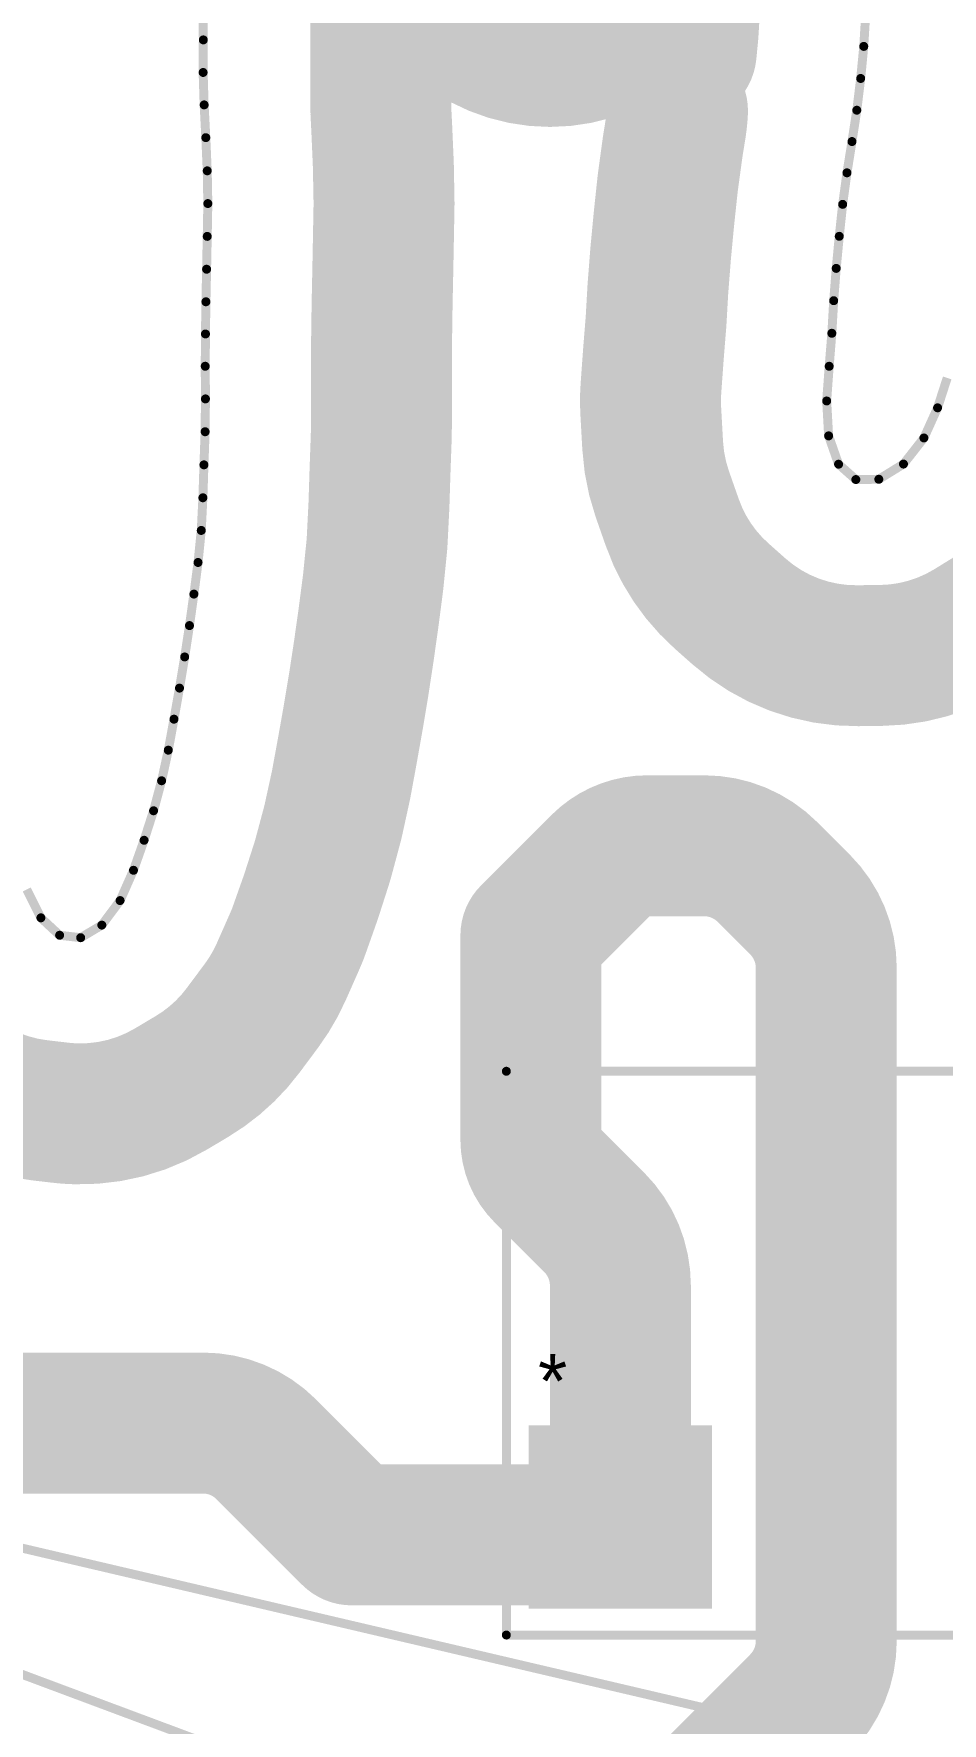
# Model space of a CAD drawing. Header units: inches. Extents: x 16 to 269, y 21 to 202.
# Drawn here: x 96.13 to 121.91, y 88.38 to 136.33 of the extents above; entities that cross this region are included whole.
import ezdxf

# ---------------------------------------------------------------- set-up
doc = ezdxf.new("R2010")
doc.units = ezdxf.units.IN
for name, color, linetype in [('B-Adhes', 7, 'Continuous'), ('B-CrtYd', 9, 'Continuous'), ('B-Cu', 76, 'Continuous'), ('B-Mask', 90, 'Continuous'), ('B-Paste', 9, 'Continuous'), ('B-SilkS', 6, 'Continuous'), ('Bottom Solder', 6, 'Continuous'), ('Cmts-User', 9, 'Continuous'), ('Dwgs-User', 9, 'Continuous'), ('Eco1-User', 9, 'Continuous'), ('Eco2-User', 9, 'Continuous'), ('Edge-Cuts', 9, 'Continuous'), ('F-Adhes', 2, 'Continuous'), ('F-CrtYd', 5, 'Continuous'), ('F-Cu', 1, 'Continuous'), ('F-Mask', 16, 'Continuous'), ('F-Paste', 136, 'Continuous'), ('F-SilkS', 130, 'Continuous'), ('Margin', 9, 'Continuous'), ('Multi-Layer', 9, 'Continuous'), ('Top Overlay', 2, 'Continuous'), ('Top Solder', 216, 'Continuous')]:
    doc.layers.add(name, color=color, linetype=linetype)
doc.styles.add('Arial', font='', dxfattribs={"height": 0.2})
doc.styles.get('Arial').set_extended_font_data('Arial')

msp = doc.modelspace()

# ---------------------------------------------------------------- hatches: boundary and pattern name
at = {"layer": 'B-Adhes'}
msp.add_hatch(color=7, dxfattribs=at).paths.add_polyline_path([(110.27599992, 96.73400007999999), (115.27600008, 96.73400007999999), (115.27600008, 91.73399992), (110.27599992, 91.73399992)])
at = {"layer": 'B-CrtYd'}
msp.add_hatch(color=7, dxfattribs=at).paths.add_polyline_path([(110.27599992, 96.73400007999999), (115.27600008, 96.73400007999999), (115.27600008, 91.73399992), (110.27599992, 91.73399992)])
at = {"layer": 'B-Cu'}
msp.add_hatch(color=7, dxfattribs=at).paths.add_polyline_path([(110.27599992, 96.73400007999999), (115.27600008, 96.73400007999999), (115.27600008, 91.73399992), (110.27599992, 91.73399992)])
at = {"layer": 'B-Mask'}
msp.add_hatch(color=7, dxfattribs=at).paths.add_polyline_path([(110.27599992, 96.73400007999999), (115.27600008, 96.73400007999999), (115.27600008, 91.73399992), (110.27599992, 91.73399992)])
at = {"layer": 'B-Paste'}
msp.add_hatch(color=7, dxfattribs=at).paths.add_polyline_path([(110.27599992, 96.73400007999999), (115.27600008, 96.73400007999999), (115.27600008, 91.73399992), (110.27599992, 91.73399992)])
at = {"layer": 'B-SilkS'}
msp.add_hatch(color=7, dxfattribs=at).paths.add_polyline_path([(110.27599992, 96.73400007999999), (115.27600008, 96.73400007999999), (115.27600008, 91.73399992), (110.27599992, 91.73399992)])
at = {"layer": 'Bottom Solder'}
msp.add_hatch(color=6, dxfattribs=at).paths.add_polyline_path([(110.17439992, 96.83560007999999), (115.37760008, 96.83560007999999), (115.37760008, 91.63239992), (110.17439992, 91.63239992)])
at = {"layer": 'Cmts-User'}
msp.add_hatch(color=7, dxfattribs=at).paths.add_polyline_path([(110.27599992, 96.73400007999999), (115.27600008, 96.73400007999999), (115.27600008, 91.73399992), (110.27599992, 91.73399992)])
at = {"layer": 'Dwgs-User'}
msp.add_hatch(color=7, dxfattribs=at).paths.add_polyline_path([(110.27599992, 96.73400007999999), (115.27600008, 96.73400007999999), (115.27600008, 91.73399992), (110.27599992, 91.73399992)])
at = {"layer": 'Eco1-User'}
msp.add_hatch(color=7, dxfattribs=at).paths.add_polyline_path([(110.27599992, 96.73400007999999), (115.27600008, 96.73400007999999), (115.27600008, 91.73399992), (110.27599992, 91.73399992)])
at = {"layer": 'Eco2-User'}
msp.add_hatch(color=7, dxfattribs=at).paths.add_polyline_path([(110.27599992, 96.73400007999999), (115.27600008, 96.73400007999999), (115.27600008, 91.73399992), (110.27599992, 91.73399992)])
at = {"layer": 'Edge-Cuts'}
msp.add_hatch(color=7, dxfattribs=at).paths.add_polyline_path([(110.27599992, 96.73400007999999), (115.27600008, 96.73400007999999), (115.27600008, 91.73399992), (110.27599992, 91.73399992)])
at = {"layer": 'F-Adhes'}
msp.add_hatch(color=7, dxfattribs=at).paths.add_polyline_path([(110.27599992, 96.73400007999999), (115.27600008, 96.73400007999999), (115.27600008, 91.73399992), (110.27599992, 91.73399992)])
at = {"layer": 'F-CrtYd'}
msp.add_hatch(color=7, dxfattribs=at).paths.add_polyline_path([(110.27599992, 96.73400007999999), (115.27600008, 96.73400007999999), (115.27600008, 91.73399992), (110.27599992, 91.73399992)])
at = {"layer": 'F-Cu'}
msp.add_hatch(color=7, dxfattribs=at).paths.add_polyline_path([(110.27599992, 96.73400007999999), (115.27600008, 96.73400007999999), (115.27600008, 91.73399992), (110.27599992, 91.73399992)])
at = {"layer": 'F-Mask'}
msp.add_hatch(color=7, dxfattribs=at).paths.add_polyline_path([(110.27599992, 96.73400007999999), (115.27600008, 96.73400007999999), (115.27600008, 91.73399992), (110.27599992, 91.73399992)])
at = {"layer": 'F-Paste'}
msp.add_hatch(color=7, dxfattribs=at).paths.add_polyline_path([(110.27599992, 96.73400007999999), (115.27600008, 96.73400007999999), (115.27600008, 91.73399992), (110.27599992, 91.73399992)])
at = {"layer": 'F-SilkS'}
msp.add_hatch(color=7, dxfattribs=at).paths.add_polyline_path([(110.27599992, 96.73400007999999), (115.27600008, 96.73400007999999), (115.27600008, 91.73399992), (110.27599992, 91.73399992)])
at = {"layer": 'Margin'}
msp.add_hatch(color=9, dxfattribs=at).paths.add_polyline_path([(110.27599992, 96.73400007999999), (115.27600008, 96.73400007999999), (115.27600008, 91.73399992), (110.27599992, 91.73399992)])
at = {"layer": 'Multi-Layer'}
msp.add_hatch(color=9, dxfattribs=at).paths.add_polyline_path([(110.27599992, 96.73400007999999), (115.27600008, 96.73400007999999), (115.27600008, 91.73399992), (110.27599992, 91.73399992)])
at = {"layer": 'Top Solder'}
msp.add_hatch(color=216, dxfattribs=at).paths.add_polyline_path([(110.17439992, 96.83560007999999), (115.37760008, 96.83560007999999), (115.37760008, 91.63239992), (110.17439992, 91.63239992)])

# ---------------------------------------------------------------- linework, layer by layer
at = {"layer": 'Dwgs-User', "const_width": 0.254}
for points in [[(109.53999936, 106.88405852), (133.53999962, 106.88405852)], [(109.53999936, 90.8840575), (109.53999936, 106.88405852)], [(70.03999962, 99.38405827999999), (107.54000082, 85.38405834)], [(70.03999962, 99.38405827999999), (125.54000038, 86.38405633999999)], [(109.53999936, 90.8840575), (133.53999962, 90.8840575)]]:
    msp.add_lwpolyline(points, dxfattribs=at)
at = {"layer": 'Dwgs-User', "const_width": 0.127}
for points in [[(109.47649936, 106.88405852, 1), (109.60349936, 106.88405852, 1)], [(109.47649936, 106.88405852, 1), (109.60349936, 106.88405852, 1)], [(109.47649936, 90.8840575, 1), (109.60349936, 90.8840575, 1)], [(109.47649936, 90.8840575, 1), (109.60349936, 90.8840575, 1)]]:
    msp.add_lwpolyline(points, format="xyb", close=True, dxfattribs=at)
at = {"layer": 'Edge-Cuts', "const_width": 0.254}
for points in [[(100.936044, 137.07114572), (100.94047884, 136.15477722)], [(119.68211268, 135.97026146), (119.7371113, 136.89372672)], [(100.9348629, 135.2304255), (100.94047884, 136.15477722)], [(119.59488146, 135.0603979), (119.68211268, 135.97026146)], [(100.9348629, 135.2304255), (100.96383922, 134.31021144)], [(119.48488168, 134.1597012), (119.59488146, 135.0603979)], [(100.96383922, 134.31021144), (101.01085716, 133.38083306)], [(119.34827032, 133.26994682), (119.48488168, 134.1597012)], [(101.01085716, 133.38083306), (101.05136762, 132.43933126)], [(119.20544612, 132.38285182), (119.34827032, 133.26994682)], [(101.05136762, 132.43933126), (101.0685177, 131.51024752)], [(119.08332292, 131.48718432), (119.20544612, 132.38285182)], [(101.05136762, 130.57879904), (101.0685177, 131.51024752)], [(118.98692738, 130.58086914), (119.08332292, 131.48718432)], [(101.03362572, 129.64616946), (101.05136762, 130.57879904)], [(118.90058262, 129.6704163), (118.98692738, 130.58086914)], [(101.01440554, 128.72240702), (101.03362572, 129.64616946)], [(118.8290232, 128.75375062), (118.90058262, 129.6704163)], [(101.00109848, 127.80870044), (101.01440554, 128.72240702)], [(118.77638932, 127.82910426), (118.8290232, 128.75375062)], [(100.99488818, 126.89262912), (101.00109848, 127.80870044)], [(118.70098688, 126.89233448), (118.77638932, 127.82910426)], [(100.99488818, 126.89262912), (101.00080384, 125.9662073)], [(118.62972464, 125.90795494), (118.70098688, 126.89233448)], [(121.7765408, 125.71338586), (122.05035788, 126.56203796)], [(100.99163698, 125.034167), (101.00080384, 125.9662073)], [(118.62972464, 125.90795494), (118.6850179, 124.91677582)], [(121.38947274, 124.85763446), (121.7765408, 125.71338586)], [(100.9579261, 124.09414348), (100.99163698, 125.034167)], [(118.6850179, 124.91677582), (118.9668182, 124.11277184)], [(120.80872206, 124.1166174), (121.38947274, 124.85763446)], [(100.92835796, 123.16003308), (100.9579261, 124.09414348)], [(118.9668182, 124.11277184), (119.45708646, 123.67750474)], [(120.10910192, 123.68519332), (120.80872206, 124.1166174)], [(119.45708646, 123.67750474), (120.10910192, 123.68519332)], [(100.88222902, 122.23301944), (100.92835796, 123.16003308)], [(100.79056042, 121.3246367), (100.88222902, 122.23301944)], [(100.67346388, 120.42689656), (100.79056042, 121.3246367)], [(100.54749766, 119.53300198), (100.67346388, 120.42689656)], [(100.41177276, 118.64295042), (100.54749766, 119.53300198)], [(100.26421908, 117.75763088), (100.41177276, 118.64295042)], [(100.10779572, 116.87645154), (100.26421908, 117.75763088)], [(99.94663779999999, 115.99675048), (100.10779572, 116.87645154)], [(99.75680073999999, 115.12917284), (99.94663779999999, 115.99675048)], [(99.52852078, 114.27756164), (99.75680073999999, 115.12917284)], [(99.25943826, 113.43984932), (99.52852078, 114.27756164)], [(98.95841777999999, 112.58794348), (99.25943826, 113.43984932)], [(98.57814929999999, 111.72805442), (98.95841777999999, 112.58794348)], [(95.92899025999999, 112.04208478), (96.33025183999999, 111.23867516)], [(98.06038299999999, 111.0322773), (98.57814929999999, 111.72805442)], [(96.33025183999999, 111.23867516), (96.86250883999999, 110.7442667)], [(96.86250883999999, 110.7442667), (97.46011496, 110.67477738)], [(97.46011496, 110.67477738), (98.06038299999999, 111.0322773)]]:
    msp.add_lwpolyline(points, dxfattribs=at)
at = {"layer": 'Edge-Cuts', "const_width": 0.127}
for points in [[(100.87697884, 136.15477722, 1), (101.00397884, 136.15477722, 1)], [(100.87697884, 136.15477722, 1), (101.00397884, 136.15477722, 1)], [(119.61861268, 135.97026146, 1), (119.74561268, 135.97026146, 1)], [(119.61861268, 135.97026146, 1), (119.74561268, 135.97026146, 1)], [(100.8713629, 135.2304255, 1), (100.9983629, 135.2304255, 1)], [(100.8713629, 135.2304255, 1), (100.9983629, 135.2304255, 1)], [(119.53138146, 135.0603979, 1), (119.65838146, 135.0603979, 1)], [(119.53138146, 135.0603979, 1), (119.65838146, 135.0603979, 1)], [(100.90033922, 134.31021144, 1), (101.02733922, 134.31021144, 1)], [(100.90033922, 134.31021144, 1), (101.02733922, 134.31021144, 1)], [(119.42138168, 134.1597012, 1), (119.54838168, 134.1597012, 1)], [(119.42138168, 134.1597012, 1), (119.54838168, 134.1597012, 1)], [(100.94735716, 133.38083306, 1), (101.07435716, 133.38083306, 1)], [(100.94735716, 133.38083306, 1), (101.07435716, 133.38083306, 1)], [(119.28477032, 133.26994682, 1), (119.41177032, 133.26994682, 1)], [(119.28477032, 133.26994682, 1), (119.41177032, 133.26994682, 1)], [(100.98786762, 132.43933126, 1), (101.11486762, 132.43933126, 1)], [(100.98786762, 132.43933126, 1), (101.11486762, 132.43933126, 1)], [(119.14194612, 132.38285182, 1), (119.26894612, 132.38285182, 1)], [(119.14194612, 132.38285182, 1), (119.26894612, 132.38285182, 1)], [(101.0050177, 131.51024752, 1), (101.1320177, 131.51024752, 1)], [(101.0050177, 131.51024752, 1), (101.1320177, 131.51024752, 1)], [(119.01982292, 131.48718432, 1), (119.14682292, 131.48718432, 1)], [(119.01982292, 131.48718432, 1), (119.14682292, 131.48718432, 1)], [(100.98786762, 130.57879904, 1), (101.11486762, 130.57879904, 1)], [(100.98786762, 130.57879904, 1), (101.11486762, 130.57879904, 1)], [(118.92342738, 130.58086914, 1), (119.05042738, 130.58086914, 1)], [(118.92342738, 130.58086914, 1), (119.05042738, 130.58086914, 1)], [(100.97012572, 129.64616946, 1), (101.09712572, 129.64616946, 1)], [(100.97012572, 129.64616946, 1), (101.09712572, 129.64616946, 1)], [(118.83708262, 129.6704163, 1), (118.96408262, 129.6704163, 1)], [(118.83708262, 129.6704163, 1), (118.96408262, 129.6704163, 1)], [(100.95090554, 128.72240702, 1), (101.07790554, 128.72240702, 1)], [(100.95090554, 128.72240702, 1), (101.07790554, 128.72240702, 1)], [(118.7655232, 128.75375062, 1), (118.8925232, 128.75375062, 1)], [(118.7655232, 128.75375062, 1), (118.8925232, 128.75375062, 1)], [(100.93759848, 127.80870044, 1), (101.06459848, 127.80870044, 1)], [(100.93759848, 127.80870044, 1), (101.06459848, 127.80870044, 1)], [(118.71288932, 127.82910426, 1), (118.83988932, 127.82910426, 1)], [(118.71288932, 127.82910426, 1), (118.83988932, 127.82910426, 1)], [(100.93138818, 126.89262912, 1), (101.05838818, 126.89262912, 1)], [(100.93138818, 126.89262912, 1), (101.05838818, 126.89262912, 1)], [(118.63748688, 126.89233448, 1), (118.76448688, 126.89233448, 1)], [(118.63748688, 126.89233448, 1), (118.76448688, 126.89233448, 1)], [(100.93730384, 125.9662073, 1), (101.06430384, 125.9662073, 1)], [(100.93730384, 125.9662073, 1), (101.06430384, 125.9662073, 1)], [(118.56622464, 125.90795494, 1), (118.69322464, 125.90795494, 1)], [(118.56622464, 125.90795494, 1), (118.69322464, 125.90795494, 1)], [(121.7130408, 125.71338586, 1), (121.8400408, 125.71338586, 1)], [(121.7130408, 125.71338586, 1), (121.8400408, 125.71338586, 1)], [(100.92813698, 125.034167, 1), (101.05513698, 125.034167, 1)], [(100.92813698, 125.034167, 1), (101.05513698, 125.034167, 1)], [(118.6215179, 124.91677582, 1), (118.7485179, 124.91677582, 1)], [(118.6215179, 124.91677582, 1), (118.7485179, 124.91677582, 1)], [(121.32597274, 124.85763446, 1), (121.45297274, 124.85763446, 1)], [(121.32597274, 124.85763446, 1), (121.45297274, 124.85763446, 1)], [(100.8944261, 124.09414348, 1), (101.0214261, 124.09414348, 1)], [(100.8944261, 124.09414348, 1), (101.0214261, 124.09414348, 1)], [(118.9033182, 124.11277184, 1), (119.0303182, 124.11277184, 1)], [(118.9033182, 124.11277184, 1), (119.0303182, 124.11277184, 1)], [(120.74522206, 124.1166174, 1), (120.87222206, 124.1166174, 1)], [(120.74522206, 124.1166174, 1), (120.87222206, 124.1166174, 1)], [(119.39358646, 123.67750474, 1), (119.52058646, 123.67750474, 1)], [(119.39358646, 123.67750474, 1), (119.52058646, 123.67750474, 1)], [(120.04560192, 123.68519332, 1), (120.17260192, 123.68519332, 1)], [(120.04560192, 123.68519332, 1), (120.17260192, 123.68519332, 1)], [(100.86485796, 123.16003308, 1), (100.99185796, 123.16003308, 1)], [(100.86485796, 123.16003308, 1), (100.99185796, 123.16003308, 1)], [(100.81872902, 122.23301944, 1), (100.94572902, 122.23301944, 1)], [(100.81872902, 122.23301944, 1), (100.94572902, 122.23301944, 1)], [(100.72706042, 121.3246367, 1), (100.85406042, 121.3246367, 1)], [(100.72706042, 121.3246367, 1), (100.85406042, 121.3246367, 1)], [(100.60996388, 120.42689656, 1), (100.73696388, 120.42689656, 1)], [(100.60996388, 120.42689656, 1), (100.73696388, 120.42689656, 1)], [(100.48399766, 119.53300198, 1), (100.61099766, 119.53300198, 1)], [(100.48399766, 119.53300198, 1), (100.61099766, 119.53300198, 1)], [(100.34827276, 118.64295042, 1), (100.47527276, 118.64295042, 1)], [(100.34827276, 118.64295042, 1), (100.47527276, 118.64295042, 1)], [(100.20071908, 117.75763088, 1), (100.32771908, 117.75763088, 1)], [(100.20071908, 117.75763088, 1), (100.32771908, 117.75763088, 1)], [(100.04429572, 116.87645154, 1), (100.17129572, 116.87645154, 1)], [(100.04429572, 116.87645154, 1), (100.17129572, 116.87645154, 1)], [(99.8831378, 115.99675048, 1), (100.0101378, 115.99675048, 1)], [(99.8831378, 115.99675048, 1), (100.0101378, 115.99675048, 1)], [(99.69330074, 115.12917284, 1), (99.82030074, 115.12917284, 1)], [(99.69330074, 115.12917284, 1), (99.82030074, 115.12917284, 1)], [(99.46502077999999, 114.27756164, 1), (99.59202077999998, 114.27756164, 1)], [(99.46502077999999, 114.27756164, 1), (99.59202077999998, 114.27756164, 1)], [(99.19593825999999, 113.43984932, 1), (99.32293826, 113.43984932, 1)], [(99.19593825999999, 113.43984932, 1), (99.32293826, 113.43984932, 1)], [(98.89491778, 112.58794348, 1), (99.02191778, 112.58794348, 1)], [(98.89491778, 112.58794348, 1), (99.02191778, 112.58794348, 1)], [(98.51464929999999, 111.72805442, 1), (98.6416493, 111.72805442, 1)], [(98.51464929999999, 111.72805442, 1), (98.6416493, 111.72805442, 1)], [(96.26675184, 111.23867516, 1), (96.39375184, 111.23867516, 1)], [(96.26675184, 111.23867516, 1), (96.39375184, 111.23867516, 1)], [(96.79900883999998, 110.7442667, 1), (96.92600884, 110.7442667, 1)], [(96.79900883999998, 110.7442667, 1), (96.92600884, 110.7442667, 1)], [(97.39661496, 110.67477738, 1), (97.52361495999999, 110.67477738, 1)], [(97.39661496, 110.67477738, 1), (97.52361495999999, 110.67477738, 1)], [(97.996883, 111.0322773, 1), (98.12388299999999, 111.0322773, 1)], [(97.996883, 111.0322773, 1), (98.12388299999999, 111.0322773, 1)]]:
    msp.add_lwpolyline(points, format="xyb", close=True, dxfattribs=at)
at = {"layer": 'F-Cu', "const_width": 3.99999962}
for points in [[(105.97814212, 134.1535925), (105.97814212, 144.05816756)], [(114.76919388, 137.98060542), (114.77526702, 138.56695426)], [(114.74376594, 137.17778508), (114.76724062, 137.8903135)], [(114.70062404, 136.42968142), (114.73885866, 137.07170452)], [(114.64376614, 135.80931182), (114.68944042, 136.28572184)], [(105.97814212, 134.1535925), (106.00445652, 133.63346654)], [(106.00622182, 133.59576786), (106.04673228, 132.65427114)], [(114.2699518, 133.1833379), (114.34907534, 133.67480758)], [(114.20467634, 132.71642494), (114.25062494, 133.05339912)], [(106.05058292, 132.52710858), (106.06757298, 131.60670656)], [(114.12916976, 132.16265668), (114.20100604, 132.68950602)], [(114.20100604, 132.68950602), (114.20101366, 132.68957206)], [(114.2020703, 132.69731398), (114.20467634, 132.71642494)], [(114.01498152, 131.10968952), (114.11113322, 132.01368822)], [(106.05050672, 130.4867723), (106.0676568, 131.41816236)], [(113.92318338, 130.14517024), (114.00916746, 131.051808)], [(106.0327064, 129.55106678), (106.0504483, 130.48369382)], [(113.84445608, 129.14615522), (113.9153297, 130.05399186)], [(113.9153297, 130.05399186), (113.9153424, 130.05416458)], [(106.01382912, 128.64342064), (106.0325286, 129.54214122)], [(113.8279664, 128.8771616), (113.83686148, 129.03341478)], [(106.00992006, 128.37901426), (106.01349384, 128.62456622)], [(113.7904252, 128.21771918), (113.8279664, 128.8771616)], [(106.00103006, 127.76861924), (106.00992006, 128.37901426)], [(113.71731892, 127.29598366), (113.7841387, 128.1261471)], [(113.7841387, 128.1261471), (113.7841514, 128.12629188)], [(105.9951525, 126.91675404), (106.00074558, 127.74209656)], [(113.64270134, 126.2678069), (113.7140474, 127.25334722)], [(105.99514234, 126.8665611), (106.00065668, 126.00280362)], [(105.9913806, 124.98500022), (106.00054746, 125.91702274)], [(113.63749688, 125.6294541), (113.6925082, 124.64338038)], [(105.95507638, 123.92544938), (105.98841134, 124.85495222)], [(105.92584098, 123.00184696), (105.95507638, 123.92544938)], [(113.96646752, 123.26293864), (114.03184966, 123.0763985)], [(105.87620938, 121.98803136), (105.9221656, 122.91152964)], [(114.03184966, 123.0763985), (114.24826274, 122.45894482)], [(105.76527996, 120.82261586), (105.85694348, 121.73095288)], [(105.63156928, 119.78109902), (105.74843214, 120.67704592)], [(115.64724394, 120.37374452), (116.13750966, 119.93847996)], [(122.73351882, 119.42933442), (123.43311102, 119.86074326)], [(105.4991794, 118.83966834), (105.62453094, 119.72919412)], [(105.35462038, 117.8892105), (105.49034528, 118.77926206)], [(119.5160551, 118.67786272), (120.16804516, 118.6855513)], [(105.19617518, 116.93563608), (105.34372632, 117.820948)], [(105.0308161, 116.0025366), (105.18719374, 116.88346194)], [(104.86546972, 115.09956152), (105.02593168, 115.97545004)], [(104.64122328, 114.0604018), (104.8310578, 114.92796928)], [(104.35801074, 112.98299984), (104.58540932, 113.83132174)], [(113.538, 113.284), (115.15289644, 113.284)], [(104.0212169, 111.91495016), (104.28798802, 112.74546158)], [(110.236, 110.744), (112.23718472, 112.74518472)], [(116.94894822, 112.54005178), (117.87405178, 111.61494822)], [(103.67275684, 110.92215052), (103.97376716, 111.77402588)], [(110.236, 104.93281528), (110.236, 110.744)], [(103.15277058, 109.70995584), (103.5312128, 110.5657174)], [(118.618, 90.71410356), (118.618, 109.81889644)], [(102.0738751, 108.05037318), (102.58935794, 108.74307944)], [(100.02229424, 106.38116138), (100.61495752, 106.73413502)], [(96.2913365, 105.77700968), (96.87762692, 105.70883354)], [(110.6167841, 104.0132159), (110.617, 104.013)], [(110.617, 104.013), (112.03205178, 102.59794822)], [(112.776, 94.234), (112.776, 100.80189644)], [(91.73010355999999, 96.901), (100.92889644, 96.901)], [(102.72494822, 96.15705178), (105.156, 93.726)], [(105.156, 93.726), (111.54957878, 93.726)], [(115.04394822, 86.08794822), (117.87405178, 88.91805178)]]:
    msp.add_lwpolyline(points, dxfattribs=at)
at = {"layer": 'F-Cu'}
for points, const_width in [([(114.77791878, 139.68472952, 1), (106.77791954, 139.68472952, 1)], 3.99999962), ([(113.76724008, 137.8903135, 1), (115.76724116, 137.8903135, 1)], 1.99999854), ([(113.76724008, 137.8903135, 1), (115.76724116, 137.8903135, 1)], 1.99999854), ([(113.76919334, 137.98060542, 1), (115.76919442, 137.98060542, 1)], 1.99999854), ([(113.76919588, 137.98060542, 1), (115.76919696, 137.98060542, 1)], 1.99999854), ([(113.73885812, 137.07170452, 1), (115.7388592, 137.07170452, 1)], 1.99999854), ([(113.73886066, 137.07170452, 1), (115.73886174, 137.07170452, 1)], 1.99999854), ([(113.7437654, 137.17778508, 1), (115.74376648, 137.17778508, 1)], 1.99999854), ([(113.7437654, 137.17778508, 1), (115.74376648, 137.17778508, 1)], 1.99999854), ([(113.68943988, 136.28572184, 1), (115.68944096, 136.28572184, 1)], 1.99999854), ([(113.68944242, 136.28572184, 1), (115.6894435, 136.28572184, 1)], 1.99999854), ([(113.7006235, 136.42968142, 1), (115.70062458, 136.42968142, 1)], 1.99999854), ([(113.70062604, 136.42968142, 1), (115.70062712, 136.42968142, 1)], 1.99999854), ([(113.64333888, 135.80482872, 1), (115.64333996, 135.80482872, 1)], 1.99999854), ([(113.6437656, 135.80931182, 1), (115.64376668, 135.80931182, 1)], 1.99999854), ([(113.6437656, 135.80931182, 1), (115.64376668, 135.80931182, 1)], 1.99999854), ([(104.97814158, 134.1535925, 1), (106.97814266, 134.1535925, 1)], 1.99999854), ([(104.97814158, 134.1535925, 1), (106.97814266, 134.1535925, 1)], 1.99999854), ([(113.396776, 134.14222092, 1), (115.39677708, 134.14222092, 1)], 1.99999854), ([(105.00445598, 133.63346654, 1), (107.00445706, 133.63346654, 1)], 1.99999854), ([(105.00445852, 133.63346654, 1), (107.0044596, 133.63346654, 1)], 1.99999854), ([(105.00622128, 133.59576786, 1), (107.00622236, 133.59576786, 1)], 1.99999854), ([(105.00622128, 133.59576786, 1), (107.00622236, 133.59576786, 1)], 1.99999854), ([(113.3490748, 133.67480758, 1), (115.34907588, 133.67480758, 1)], 1.99999854), ([(113.3490748, 133.67480758, 1), (115.34907588, 133.67480758, 1)], 1.99999854), ([(113.2506244, 133.05339912, 1), (115.25062548, 133.05339912, 1)], 1.99999854), ([(113.25062694, 133.05339912, 1), (115.25062802, 133.05339912, 1)], 1.99999854), ([(113.26995126, 133.1833379, 1), (115.26995234, 133.1833379, 1)], 1.99999854), ([(113.26995126, 133.1833379, 1), (115.26995234, 133.1833379, 1)], 1.99999854), ([(105.04673174, 132.65427114, 1), (107.04673282, 132.65427114, 1)], 1.99999854), ([(105.04673174, 132.65427114, 1), (107.04673282, 132.65427114, 1)], 1.99999854), ([(105.05058238, 132.52710858, 1), (107.05058346, 132.52710858, 1)], 1.99999854), ([(105.05058492, 132.52710858, 1), (107.050586, 132.52710858, 1)], 1.99999854), ([(113.2010055, 132.68950602, 1), (115.20100658, 132.68950602, 1)], 1.99999854), ([(113.2010055, 132.68950602, 1), (115.20100658, 132.68950602, 1)], 1.99999854), ([(113.20101312, 132.68957206, 1), (115.2010142, 132.68957206, 1)], 1.99999854), ([(113.20101566, 132.68957206, 1), (115.20101674, 132.68957206, 1)], 1.99999854), ([(113.20206976, 132.69731398, 1), (115.20207084, 132.69731398, 1)], 1.99999854), ([(113.20206976, 132.69731398, 1), (115.20207084, 132.69731398, 1)], 1.99999854), ([(113.2046758, 132.71642494, 1), (115.20467688, 132.71642494, 1)], 1.99999854), ([(113.2046758, 132.71642494, 1), (115.20467688, 132.71642494, 1)], 1.99999854), ([(113.11113268, 132.01368822, 1), (115.11113376, 132.01368822, 1)], 1.99999854), ([(113.11113268, 132.01368822, 1), (115.11113376, 132.01368822, 1)], 1.99999854), ([(113.12916922, 132.16265668, 1), (115.1291703, 132.16265668, 1)], 1.99999854), ([(113.12917176, 132.16265668, 1), (115.12917284, 132.16265668, 1)], 1.99999854), ([(105.06757244, 131.60670656, 1), (107.06757352, 131.60670656, 1)], 1.99999854), ([(105.06757498, 131.60670656, 1), (107.06757606, 131.60670656, 1)], 1.99999854), ([(105.06765626, 131.41816236, 1), (107.06765734, 131.41816236, 1)], 1.99999854), ([(105.06765626, 131.41816236, 1), (107.06765734, 131.41816236, 1)], 1.99999854), ([(113.00916692, 131.051808, 1), (115.009168, 131.051808, 1)], 1.99999854), ([(113.00916692, 131.051808, 1), (115.009168, 131.051808, 1)], 1.99999854), ([(113.01498098, 131.10968952, 1), (115.01498206, 131.10968952, 1)], 1.99999854), ([(113.01498352, 131.10968952, 1), (115.0149846, 131.10968952, 1)], 1.99999854), ([(105.05044776, 130.48369382, 1), (107.05044884, 130.48369382, 1)], 1.99999854), ([(105.0504503, 130.48369382, 1), (107.05045138, 130.48369382, 1)], 1.99999854), ([(105.05050618, 130.4867723, 1), (107.05050726, 130.4867723, 1)], 1.99999854), ([(105.05050872, 130.4867723, 1), (107.0505098, 130.4867723, 1)], 1.99999854), ([(112.91532916, 130.05399186, 1), (114.91533024, 130.05399186, 1)], 1.99999854), ([(112.91532916, 130.05399186, 1), (114.91533024, 130.05399186, 1)], 1.99999854), ([(112.91534186, 130.05416458, 1), (114.91534294, 130.05416458, 1)], 1.99999854), ([(112.91534186, 130.05416458, 1), (114.91534294, 130.05416458, 1)], 1.99999854), ([(112.92318284, 130.14517024, 1), (114.92318392, 130.14517024, 1)], 1.99999854), ([(112.92318538, 130.14517024, 1), (114.92318646, 130.14517024, 1)], 1.99999854), ([(105.03252806, 129.54214122, 1), (107.03252914, 129.54214122, 1)], 1.99999854), ([(105.0325306, 129.54214122, 1), (107.03253168, 129.54214122, 1)], 1.99999854), ([(105.03270586, 129.55106678, 1), (107.03270694, 129.55106678, 1)], 1.99999854), ([(105.0327084, 129.55106678, 1), (107.03270948, 129.55106678, 1)], 1.99999854), ([(112.83686094, 129.03341478, 1), (114.83686202, 129.03341478, 1)], 1.99999854), ([(112.83686348, 129.03341478, 1), (114.83686456, 129.03341478, 1)], 1.99999854), ([(112.84445554, 129.14615522, 1), (114.84445662, 129.14615522, 1)], 1.99999854), ([(112.84445808, 129.14615522, 1), (114.84445916, 129.14615522, 1)], 1.99999854), ([(105.0134933, 128.62456622, 1), (107.01349438, 128.62456622, 1)], 1.99999854), ([(105.01349584, 128.62456622, 1), (107.01349692, 128.62456622, 1)], 1.99999854), ([(105.01382858, 128.64342064, 1), (107.01382966, 128.64342064, 1)], 1.99999854), ([(105.01382858, 128.64342064, 1), (107.01382966, 128.64342064, 1)], 1.99999854), ([(112.82796586, 128.8771616, 1), (114.82796694, 128.8771616, 1)], 1.99999854), ([(112.82796586, 128.8771616, 1), (114.82796694, 128.8771616, 1)], 1.99999854), ([(105.00991952, 128.37901426, 1), (107.0099206, 128.37901426, 1)], 1.99999854), ([(105.00991952, 128.37901426, 1), (107.0099206, 128.37901426, 1)], 1.99999854), ([(112.78413816, 128.1261471, 1), (114.78413924, 128.1261471, 1)], 1.99999854), ([(112.78413816, 128.1261471, 1), (114.78413924, 128.1261471, 1)], 1.99999854), ([(112.78415086, 128.12629188, 1), (114.78415194, 128.12629188, 1)], 1.99999854), ([(112.78415086, 128.12629188, 1), (114.78415194, 128.12629188, 1)], 1.99999854), ([(112.79042466, 128.21771918, 1), (114.79042574, 128.21771918, 1)], 1.99999854), ([(112.7904272, 128.21771918, 1), (114.79042828, 128.21771918, 1)], 1.99999854), ([(105.00074504, 127.74209656, 1), (107.00074612, 127.74209656, 1)], 1.99999854), ([(105.00074758, 127.74209656, 1), (107.00074866, 127.74209656, 1)], 1.99999854), ([(105.00102952, 127.76861924, 1), (107.0010306, 127.76861924, 1)], 1.99999854), ([(105.00102952, 127.76861924, 1), (107.0010306, 127.76861924, 1)], 1.99999854), ([(112.71404686, 127.25334722, 1), (114.71404794, 127.25334722, 1)], 1.99999854), ([(112.7140494, 127.25334722, 1), (114.71405048, 127.25334722, 1)], 1.99999854), ([(112.71731838, 127.29598366, 1), (114.71731946, 127.29598366, 1)], 1.99999854), ([(112.71731838, 127.29598366, 1), (114.71731946, 127.29598366, 1)], 1.99999854), ([(104.9951418, 126.8665611, 1), (106.99514288, 126.8665611, 1)], 1.99999854), ([(104.9951418, 126.8665611, 1), (106.99514288, 126.8665611, 1)], 1.99999854), ([(104.99515196, 126.91675404, 1), (106.99515304, 126.91675404, 1)], 1.99999854), ([(104.99515196, 126.91675404, 1), (106.99515304, 126.91675404, 1)], 1.99999854), ([(112.6427008, 126.2678069, 1), (114.64270188, 126.2678069, 1)], 1.99999854), ([(112.64270334, 126.2678069, 1), (114.64270442, 126.2678069, 1)], 1.99999854), ([(105.00054692, 125.91702274, 1), (107.000548, 125.91702274, 1)], 1.99999854), ([(105.00054946, 125.91702274, 1), (107.00055054, 125.91702274, 1)], 1.99999854), ([(105.00065614, 126.00280362, 1), (107.00065722, 126.00280362, 1)], 1.99999854), ([(105.00065614, 126.00280362, 1), (107.00065722, 126.00280362, 1)], 1.99999854), ([(112.63749634, 125.6294541, 1), (114.63749742, 125.6294541, 1)], 1.99999854), ([(112.63749888, 125.6294541, 1), (114.63749996, 125.6294541, 1)], 1.99999854), ([(104.9884108, 124.85495222, 1), (106.98841188, 124.85495222, 1)], 1.99999854), ([(104.9884108, 124.85495222, 1), (106.98841188, 124.85495222, 1)], 1.99999854), ([(104.99138006, 124.98500022, 1), (106.99138114, 124.98500022, 1)], 1.99999854), ([(104.9913826, 124.98500022, 1), (106.99138368, 124.98500022, 1)], 1.99999854), ([(112.69250766, 124.64338038, 1), (114.69250874, 124.64338038, 1)], 1.99999854), ([(112.6925102, 124.64338038, 1), (114.69251128, 124.64338038, 1)], 1.99999854), ([(104.95507584, 123.92544938, 1), (106.95507692, 123.92544938, 1)], 1.99999854), ([(104.95507584, 123.92544938, 1), (106.95507692, 123.92544938, 1)], 1.99999854), ([(112.96646698, 123.26293864, 1), (114.96646806, 123.26293864, 1)], 1.99999854), ([(112.96646952, 123.26293864, 1), (114.9664706, 123.26293864, 1)], 1.99999854), ([(104.92216506, 122.91152964, 1), (106.92216614, 122.91152964, 1)], 1.99999854), ([(104.92216506, 122.91152964, 1), (106.92216614, 122.91152964, 1)], 1.99999854), ([(104.92584044, 123.00184696, 1), (106.92584152, 123.00184696, 1)], 1.99999854), ([(104.92584298, 123.00184696, 1), (106.92584406, 123.00184696, 1)], 1.99999854), ([(113.03184912, 123.0763985, 1), (115.0318502, 123.0763985, 1)], 1.99999854), ([(113.03184912, 123.0763985, 1), (115.0318502, 123.0763985, 1)], 1.99999854), ([(113.2482622, 122.45894482, 1), (115.24826328, 122.45894482, 1)], 1.99999854), ([(113.24826474, 122.45894482, 1), (115.24826582, 122.45894482, 1)], 1.99999854), ([(104.85694294, 121.73095288, 1), (106.85694402, 121.73095288, 1)], 1.99999854), ([(104.85694548, 121.73095288, 1), (106.85694656, 121.73095288, 1)], 1.99999854), ([(104.87620884, 121.98803136, 1), (106.87620992, 121.98803136, 1)], 1.99999854), ([(104.87621138, 121.98803136, 1), (106.87621246, 121.98803136, 1)], 1.99999854), ([(104.76527942, 120.82261586, 1), (106.7652805, 120.82261586, 1)], 1.99999854), ([(104.76528196, 120.82261586, 1), (106.76528304, 120.82261586, 1)], 1.99999854), ([(104.7484316, 120.67704592, 1), (106.74843268, 120.67704592, 1)], 1.99999854), ([(104.7484316, 120.67704592, 1), (106.74843268, 120.67704592, 1)], 1.99999854), ([(114.6472434, 120.37374452, 1), (116.64724448, 120.37374452, 1)], 1.99999854), ([(114.64724594, 120.37374706, 1), (116.64724702, 120.37374706, 1)], 1.99999854), ([(115.13750912, 119.93847996, 1), (117.1375102, 119.93847996, 1)], 1.99999854), ([(115.13751166, 119.9384825, 1), (117.13751274, 119.9384825, 1)], 1.99999854), ([(122.43311048, 119.86074326, 1), (124.43311156, 119.86074326, 1)], 1.99999854), ([(122.43311048, 119.86074326, 1), (124.43311156, 119.86074326, 1)], 1.99999854), ([(104.6245304, 119.72919412, 1), (106.62453148, 119.72919412, 1)], 1.99999854), ([(104.62453294, 119.72919412, 1), (106.62453402, 119.72919412, 1)], 1.99999854), ([(104.63156874, 119.78109902, 1), (106.63156982, 119.78109902, 1)], 1.99999854), ([(104.63156874, 119.78109902, 1), (106.63156982, 119.78109902, 1)], 1.99999854), ([(121.73351828, 119.42933696, 1), (123.73351936, 119.42933696, 1)], 1.99999854), ([(121.73351828, 119.42933442, 1), (123.73351936, 119.42933442, 1)], 1.99999854), ([(104.49917886, 118.83966834, 1), (106.49917994, 118.83966834, 1)], 1.99999854), ([(104.49917886, 118.83966834, 1), (106.49917994, 118.83966834, 1)], 1.99999854), ([(104.49034474, 118.77926206, 1), (106.49034582, 118.77926206, 1)], 1.99999854), ([(104.49034474, 118.77926206, 1), (106.49034582, 118.77926206, 1)], 1.99999854), ([(118.51605456, 118.67786526, 1), (120.51605564, 118.67786526, 1)], 1.99999854), ([(118.51605456, 118.67786272, 1), (120.51605564, 118.67786272, 1)], 1.99999854), ([(119.16804462, 118.68555384, 1), (121.1680457, 118.68555384, 1)], 1.99999854), ([(119.16804462, 118.6855513, 1), (121.1680457, 118.6855513, 1)], 1.99999854), ([(104.35461984, 117.8892105, 1), (106.35462092, 117.8892105, 1)], 1.99999854), ([(104.35461984, 117.8892105, 1), (106.35462092, 117.8892105, 1)], 1.99999854), ([(104.34372578, 117.820948, 1), (106.34372686, 117.820948, 1)], 1.99999854), ([(104.34372832, 117.820948, 1), (106.3437294, 117.820948, 1)], 1.99999854), ([(104.19617464, 116.93563608, 1), (106.19617572, 116.93563608, 1)], 1.99999854), ([(104.19617464, 116.93563608, 1), (106.19617572, 116.93563608, 1)], 1.99999854), ([(104.1871932, 116.88346194, 1), (106.18719428, 116.88346194, 1)], 1.99999854), ([(104.18719574, 116.88346194, 1), (106.18719682, 116.88346194, 1)], 1.99999854), ([(104.02593114, 115.97545004, 1), (106.02593222, 115.97545004, 1)], 1.99999854), ([(104.02593114, 115.97545004, 1), (106.02593222, 115.97545004, 1)], 1.99999854), ([(104.03081556, 116.0025366, 1), (106.03081664, 116.0025366, 1)], 1.99999854), ([(104.0308181, 116.0025366, 1), (106.03081918, 116.0025366, 1)], 1.99999854), ([(103.86546918, 115.09956152, 1), (105.86547026, 115.09956152, 1)], 1.99999854), ([(103.86547172, 115.09956152, 1), (105.8654728, 115.09956152, 1)], 1.99999854), ([(103.83105726, 114.92796928, 1), (105.83105834, 114.92796928, 1)], 1.99999854), ([(103.8310598, 114.92796928, 1), (105.83106088, 114.92796928, 1)], 1.99999854), ([(103.64122274, 114.0604018, 1), (105.64122382, 114.0604018, 1)], 1.99999854), ([(103.64122528, 114.0604018, 1), (105.64122636, 114.0604018, 1)], 1.99999854), ([(103.58540878, 113.83132174, 1), (105.58540986, 113.83132174, 1)], 1.99999854), ([(103.58540878, 113.83132174, 1), (105.58540986, 113.83132174, 1)], 1.99999854), ([(112.53799946, 113.284, 1), (114.53800054, 113.284, 1)], 1.99999854), ([(112.53799946, 113.284, 1), (114.53800054, 113.284, 1)], 1.99999854), ([(114.1528959, 113.284, 1), (116.15289698, 113.284, 1)], 1.99999854), ([(114.1528959, 113.284, 1), (116.15289698, 113.284, 1)], 1.99999854), ([(103.28798748, 112.74546158, 1), (105.28798856, 112.74546158, 1)], 1.99999854), ([(103.28799002, 112.74546158, 1), (105.2879911, 112.74546158, 1)], 1.99999854), ([(103.3580102, 112.98299984, 1), (105.35801128, 112.98299984, 1)], 1.99999854), ([(103.3580102, 112.98299984, 1), (105.35801128, 112.98299984, 1)], 1.99999854), ([(111.23718418, 112.74518472, 1), (113.23718526, 112.74518472, 1)], 1.99999854), ([(111.23718418, 112.74518472, 1), (113.23718526, 112.74518472, 1)], 1.99999854), ([(115.94894768, 112.54005178, 1), (117.94894876, 112.54005178, 1)], 1.99999854), ([(115.94894768, 112.54005178, 1), (117.94894876, 112.54005178, 1)], 1.99999854), ([(102.97376662, 111.77402588, 1), (104.9737677, 111.77402588, 1)], 1.99999854), ([(102.97376662, 111.77402588, 1), (104.9737677, 111.77402588, 1)], 1.99999854), ([(103.02121636, 111.91495016, 1), (105.02121744, 111.91495016, 1)], 1.99999854), ([(103.02121636, 111.91495016, 1), (105.02121744, 111.91495016, 1)], 1.99999854), ([(116.87405124, 111.61494822, 1), (118.87405232, 111.61494822, 1)], 1.99999854), ([(116.87405124, 111.61494822, 1), (118.87405232, 111.61494822, 1)], 1.99999854), ([(102.6727563, 110.92215052, 1), (104.67275738, 110.92215052, 1)], 1.99999854), ([(102.6727563, 110.92215052, 1), (104.67275738, 110.92215052, 1)], 1.99999854), ([(109.23599946, 110.744, 1), (111.23600054, 110.744, 1)], 1.99999854), ([(109.23599946, 110.744, 1), (111.23600054, 110.744, 1)], 1.99999854), ([(102.53121226, 110.5657174, 1), (104.53121334, 110.5657174, 1)], 1.99999854), ([(102.53121226, 110.5657174, 1), (104.53121334, 110.5657174, 1)], 1.99999854), ([(117.61799946, 109.81889644, 1), (119.61800054, 109.81889644, 1)], 1.99999854), ([(117.61799946, 109.81889644, 1), (119.61800054, 109.81889644, 1)], 1.99999854), ([(102.15277004, 109.70995584, 1), (104.15277112, 109.70995584, 1)], 1.99999854), ([(102.15277004, 109.70995584, 1), (104.15277112, 109.70995584, 1)], 1.99999854), ([(101.5893574, 108.74307944, 1), (103.58935848, 108.74307944, 1)], 1.99999854), ([(101.5893574, 108.74307944, 1), (103.58935848, 108.74307944, 1)], 1.99999854), ([(101.07387456, 108.05037318, 1), (103.07387564, 108.05037318, 1)], 1.99999854), ([(101.07387456, 108.05037318, 1), (103.07387564, 108.05037318, 1)], 1.99999854), ([(99.02229369999999, 106.38116392, 1), (101.02229478, 106.38116392, 1)], 1.99999854), ([(99.02229369999999, 106.38116138, 1), (101.02229478, 106.38116138, 1)], 1.99999854), ([(99.61495697999999, 106.73413502, 1), (101.61495806, 106.73413502, 1)], 1.99999854), ([(99.61495697999999, 106.73413502, 1), (101.61495806, 106.73413502, 1)], 1.99999854), ([(95.29133595999998, 105.77700968, 1), (97.29133704, 105.77700968, 1)], 1.99999854), ([(95.29133595999998, 105.77700968, 1), (97.29133704, 105.77700968, 1)], 1.99999854), ([(95.87762638, 105.70883354, 1), (97.87762746, 105.70883354, 1)], 1.99999854), ([(95.87762638, 105.70883354, 1), (97.87762746, 105.70883354, 1)], 1.99999854), ([(96.34485683999999, 105.67611834, 1), (98.34485792, 105.67611834, 1)], 1.99999854), ([(96.34485683999999, 105.67611834, 1), (98.34485792, 105.67611834, 1)], 1.99999854), ([(109.23599946, 104.93281528, 1), (111.23600054, 104.93281528, 1)], 1.99999854), ([(109.23599946, 104.93281528, 1), (111.23600054, 104.93281528, 1)], 1.99999854), ([(109.61678356, 104.0132159, 1), (111.61678464, 104.0132159, 1)], 1.99999854), ([(109.61678356, 104.0132159, 1), (111.61678464, 104.0132159, 1)], 1.99999854), ([(109.61678356, 104.0132159, 1), (111.61678464, 104.0132159, 1)], 1.99999854), ([(109.61699946, 104.013, 1), (111.61700054, 104.013, 1)], 1.99999854), ([(109.61699946, 104.013, 1), (111.61700054, 104.013, 1)], 1.99999854), ([(109.61699946, 104.013, 1), (111.61700054, 104.013, 1)], 1.99999854), ([(111.03205124, 102.59794822, 1), (113.03205232, 102.59794822, 1)], 1.99999854), ([(111.03205124, 102.59794822, 1), (113.03205232, 102.59794822, 1)], 1.99999854), ([(111.77599946, 100.80189644, 1), (113.77600054, 100.80189644, 1)], 1.99999854), ([(111.77599946, 100.80189644, 1), (113.77600054, 100.80189644, 1)], 1.99999854), ([(99.9288959, 96.901, 1), (101.92889698, 96.901, 1)], 1.99999854), ([(99.9288959, 96.901, 1), (101.92889698, 96.901, 1)], 1.99999854), ([(101.72494768, 96.15705178, 1), (103.72494876, 96.15705178, 1)], 1.99999854), ([(101.72494768, 96.15705178, 1), (103.72494876, 96.15705178, 1)], 1.99999854), ([(111.77599946, 94.234, 1), (113.77600054, 94.234, 1)], 1.99999854), ([(111.77599946, 94.234, 1), (113.77600054, 94.234, 1)], 1.99999854), ([(104.15599946, 93.726, 1), (106.15600054, 93.726, 1)], 1.99999854), ([(104.15599946, 93.726, 1), (106.15600054, 93.726, 1)], 1.99999854), ([(110.54957824, 93.726, 1), (112.54957932, 93.726, 1)], 1.99999854), ([(110.54957824, 93.726, 1), (112.54957932, 93.726, 1)], 1.99999854), ([(117.61799946, 90.71410356, 1), (119.61800054, 90.71410356, 1)], 1.99999854), ([(117.61799946, 90.71410356, 1), (119.61800054, 90.71410356, 1)], 1.99999854), ([(116.87405124, 88.91805178, 1), (118.87405232, 88.91805178, 1)], 1.99999854), ([(116.87405124, 88.91805178, 1), (118.87405232, 88.91805178, 1)], 1.99999854)]:
    msp.add_lwpolyline(points, format="xyb", close=True, dxfattribs=dict(at, const_width=const_width))
at = {"layer": 'F-Cu', "const_width": 3.99999962}
for points in [[(114.76919642, 137.98060542, -0.0056447467548721), (114.76724062, 137.8903135)], [(114.74376594, 137.17778508, -0.0066374200666946), (114.7388612, 137.07170452)], [(114.70062658, 136.42968142, -0.009025323222158), (114.68944296, 136.28572184)], [(114.64376614, 135.80931182, -0.0002814751909061), (114.64333942, 135.80482872)], [(114.39677654, 134.14222092, -0.0293904012225797), (114.34907534, 133.67480758)], [(106.00445906, 133.63346654, -0.001887006594701), (106.00622182, 133.59576786)], [(114.25062748, 133.05339912, -0.0065686935304666), (114.2699518, 133.1833379)], [(106.04673228, 132.65427114, -0.0063613010919875), (106.05058546, 132.52710858)], [(114.2020703, 132.69731398, -0.0004883548914964), (114.2010162, 132.68957206)], [(114.11113322, 132.01368822, -0.0075032393164624), (114.1291723, 132.16265668)], [(106.06757552, 131.60670656, -0.009428050462551), (106.0676568, 131.41816236)], [(114.00916746, 131.051808, -0.0029086632519828), (114.01498406, 131.10968952)], [(106.05050926, 130.4867723, -0.0001539517620922), (106.05045084, 130.48369382)], [(113.9153424, 130.05416458, -0.0045672243721693), (113.92318592, 130.14517024)], [(106.03270894, 129.55106678, -0.0004463668134758), (106.03253114, 129.54214122)], [(113.83686402, 129.03341478, -0.00564997589577), (113.84445862, 129.14615522)], [(106.01349638, 128.62456622, -0.0011785888649209), (106.01382912, 128.64342064)], [(113.79042774, 128.21771918, -0.0057278333421641), (113.7841514, 128.12629188)], [(106.00074812, 127.74209656, -0.0016577671653392), (106.00103006, 127.76861924)], [(113.71404994, 127.25334722, -0.0021380976106617), (113.71731892, 127.29598366)], [(105.99514234, 126.8665611, -0.0031370899297046), (105.9951525, 126.91675404)], [(113.63749942, 125.6294541, -0.0319512703912555), (113.64270388, 126.2678069)], [(106.00065668, 126.00280362, -0.0042891273627779), (106.00055, 125.91702274)], [(105.99138314, 124.98500022, -0.0065043711360976), (105.98841134, 124.85495222)], [(113.96647006, 123.26293864, -0.0707200937907082), (113.69251074, 124.64338038)], [(105.92584352, 123.00184696, -0.0045196967524091), (105.9221656, 122.91152964)], [(115.64724648, 120.37374706, -0.1275948282231622), (114.24826528, 122.45894482)], [(105.87621192, 121.98803136, -0.0128921156011901), (105.85694602, 121.73095288)], [(105.7652825, 120.82261586, -0.0073274773434256), (105.74843214, 120.67704592)], [(124.74411932, 121.03237922, -0.0886030880498463), (123.43311102, 119.86074326)], [(119.5160551, 118.67786526, -0.1865800410281767), (116.1375122, 119.9384825)], [(105.63156928, 119.78109902, -0.0026190150039025), (105.62453348, 119.72919412)], [(122.73351882, 119.42933696, -0.1360270468623508), (120.16804516, 118.68555384)], [(105.4991794, 118.83966834, -0.0030524705702087), (105.49034528, 118.77926206)], [(105.35462038, 117.8892105, -0.0034563584915435), (105.34372886, 117.820948)], [(105.19617518, 116.93563608, -0.002647096409567), (105.18719628, 116.88346194)], [(105.03081864, 116.0025366, -0.0013761744512178), (105.02593168, 115.97545004)], [(104.86547226, 115.09956152, -0.0087511126302651), (104.83106034, 114.92796928)], [(104.64122582, 114.0604018, -0.011790710219787), (104.58540932, 113.83132174)], [(112.23718472, 112.74518472, -0.198912367379658), (113.538, 113.284)], [(115.15289644, 113.284, -0.198912367379658), (116.94894822, 112.54005178)], [(104.35801074, 112.98299984, -0.0123841070390404), (104.28799056, 112.74546158)], [(104.0212169, 111.91495016, -0.0074353176309462), (103.97376716, 111.77402588)], [(117.87405178, 111.61494822, -0.198912367379658), (118.618, 109.81889644)], [(103.67275684, 110.92215052, -0.0191825174168618), (103.5312128, 110.5657174)], [(103.15277058, 109.70995584, -0.0561290185791487), (102.58935794, 108.74307944)], [(102.0738751, 108.05037318, -0.0992132286466096), (100.61495752, 106.73413502)], [(96.2913365, 105.77700968, -0.1598573213737889), (93.45962766, 107.08089582)], [(100.02229424, 106.38116392, -0.1411953183824462), (97.34485738, 105.67611834)], [(97.34485738, 105.67611834, -0.0234315743458081), (96.87762692, 105.70883354)], [(110.6167841, 104.0132159, -0.198851100704919), (110.236, 104.93281528)], [(110.617, 104.013, -5.89355416714e-05), (110.6167841, 104.0132159)], [(112.03205178, 102.59794822, -0.198912367379658), (112.776, 100.80189644)], [(100.92889644, 96.901, -0.198912367379658), (102.72494822, 96.15705178)], [(112.776, 94.234, -0.198912367379658), (111.54957878, 93.726)], [(118.618, 90.71410356, -0.198912367379658), (117.87405178, 88.91805178)]]:
    msp.add_lwpolyline(points, format="xyb", dxfattribs=at)

# ---------------------------------------------------------------- texts
at = {"layer": 'Top Overlay', "style": 'Arial'}
msp.add_text('*', height=1.524, dxfattribs=at).set_placement((110.4392, 97.33279999999999))

doc.saveas('drawing.dxf')
